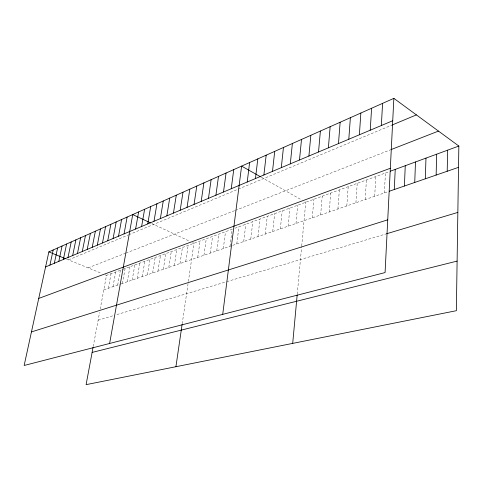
<?xml version="1.0" encoding="UTF-8"?>
<svg xmlns="http://www.w3.org/2000/svg" width="483" height="483" viewBox="0 0 483 483"><rect width="100%" height="100%" fill="white"/><g stroke="black" fill="none" stroke-linecap="round" stroke-linejoin="round"><path stroke-width="0.36" stroke-dasharray="2.42 1.81" d="M384.371 192.952L385.428 172.999M374.681 196.297L375.822 176.524M365.202 199.57L366.422 179.972M355.917 202.782L357.215 183.353M346.824 205.921L348.201 186.661M337.913 208.994L339.362 189.904M329.189 212.013L330.71 193.079M320.64 214.965L322.221 196.195M312.26 217.857L313.902 199.25M297.244 294.207L301.634 246.71M301.706 245.962L305.751 202.238L304.538 201.556M295.988 223.478L297.751 205.178M288.085 226.207L289.909 208.052M280.339 228.888L282.211 210.878M272.732 231.514L274.658 213.649M265.276 234.086L267.244 216.372M257.952 236.616L259.969 219.041M250.768 239.097L252.826 221.661M243.71 241.536L245.817 224.233M236.785 243.927L238.928 226.762M229.98 246.282L232.16 229.244L123.751 269.031M223.297 248.588L225.519 231.683M216.734 250.858L218.986 234.08M210.28 253.086L212.568 236.435M203.941 255.272L206.265 238.753M197.716 257.427L200.065 241.023M182.206 323.731L188.279 282.193M188.382 281.48L193.967 243.263L192.687 242.659M185.75 261.557L188.159 245.394M180.002 263.543L182.435 247.495M174.351 265.493L176.808 249.56M168.79 267.419L171.272 251.595M163.314 269.309L165.82 253.593M157.923 271.168L160.453 255.561M152.622 273.004L155.17 257.499M147.4 274.803L149.965 259.413M142.256 276.584L144.84 261.291M137.19 278.329L139.798 263.144M132.203 280.055L134.823 264.968M127.295 281.752L129.933 266.767M122.453 283.424L125.109 268.536M117.683 285.067L120.352 270.281M112.986 286.691L115.672 271.995M108.355 288.291L111.054 273.692M93.219 346.498L99.558 312.537M100.204 309.078L106.502 275.358L123.068 269.285M68.489 259.89L128.176 235.016M128.84 234.738L237.696 189.366M238.373 189.088L392.124 125.006M88.081 267.86L125.284 253.34M125.906 253.098L234.78 210.6M235.426 210.346L390.246 149.917M234.871 228.254L389.63 171.459M103.797 289.866L120.412 284.131M121.088 283.895L232.021 245.575M232.703 245.34L387.909 191.727M98.127 320.211L113.469 315.61M116.898 314.584L225.398 282.066M226.775 281.655L385.754 234.014M66.545 259.099L101.774 273.438M105.155 274.809L106.502 275.358M151.801 223.502L190.121 241.458M261.255 177.183L301.507 199.847"/><path stroke-width="0.72" d="M393.856 98.345L385.078 272.569L24.15 365.48L48.855 251.897L393.856 98.345L458.85 146.053L456.357 310.702L86.095 384.655L93.08 347.241M447.198 171.248L447.644 150.165M436.131 175.069L436.686 154.186M425.312 178.807L425.976 158.116M414.734 182.459L415.501 161.962M404.392 186.033L405.261 165.723M394.273 189.529L395.233 169.4M381.335 125.532L382.584 103.362M370.226 130.211L371.59 108.258M359.382 134.775L360.855 113.034M348.804 139.231L350.374 117.701M338.474 143.584L340.141 122.253M328.386 147.834L330.149 126.703M318.532 151.982L320.38 131.05M308.903 156.039L310.835 135.3M292.698 343.389L297.178 294.908M299.49 160L301.501 139.448M290.289 163.876L292.378 143.511M281.293 167.667L283.449 147.484M272.497 171.368L274.718 151.372M263.887 174.997L266.175 155.176M255.459 178.547L257.807 158.895M247.218 182.019L249.62 162.542M222.711 314.367L241.603 166.11L260.651 176.838M231.236 188.75L233.748 169.605M223.496 192.011L226.056 173.029M215.907 195.204L218.515 176.386M208.475 198.332L211.125 179.676M201.188 201.405L203.886 182.9M175.921 366.712L182.097 324.437M194.051 204.412L196.786 186.058M187.048 207.358L189.819 189.155M180.183 210.25L182.991 192.198M173.445 213.088L176.289 195.18M166.84 215.871L169.72 198.102M160.356 218.6L163.266 200.976M153.999 221.28L156.933 203.796M147.756 223.907L150.714 206.561M141.622 226.491L144.61 209.278M135.602 229.027L138.621 211.946M109.623 343.479L132.728 214.567L150.545 222.917M124.065 233.887L127.12 217.06M118.528 236.217L121.607 219.517M113.088 238.511L116.186 221.932M107.739 240.763L110.855 224.305M102.474 242.979L105.608 226.636M97.306 245.153L100.452 228.93M92.217 247.296L95.38 231.188M87.212 249.409L90.387 233.41M82.285 251.48L85.479 235.595M77.443 253.521L80.649 237.751M72.673 255.531L75.891 239.864M67.982 257.505L71.206 241.947M63.358 259.449L66.6 244M58.811 261.369L62.059 246.022M54.331 263.253L57.592 248.008M49.924 265.113L53.19 249.971M45.583 266.942L392.727 120.732M392.124 125.006L416.394 114.894M390.928 149.645L438.467 131.092M38.731 298.434L390.33 168.277M390.33 171.199L458.85 146.053M389.322 191.238L458.53 167.335M31.449 331.924L387.734 219.831M386.472 233.796L457.848 212.405M92.114 352.421L457.105 261.098M48.855 251.897L65.247 258.574"/></g></svg>
